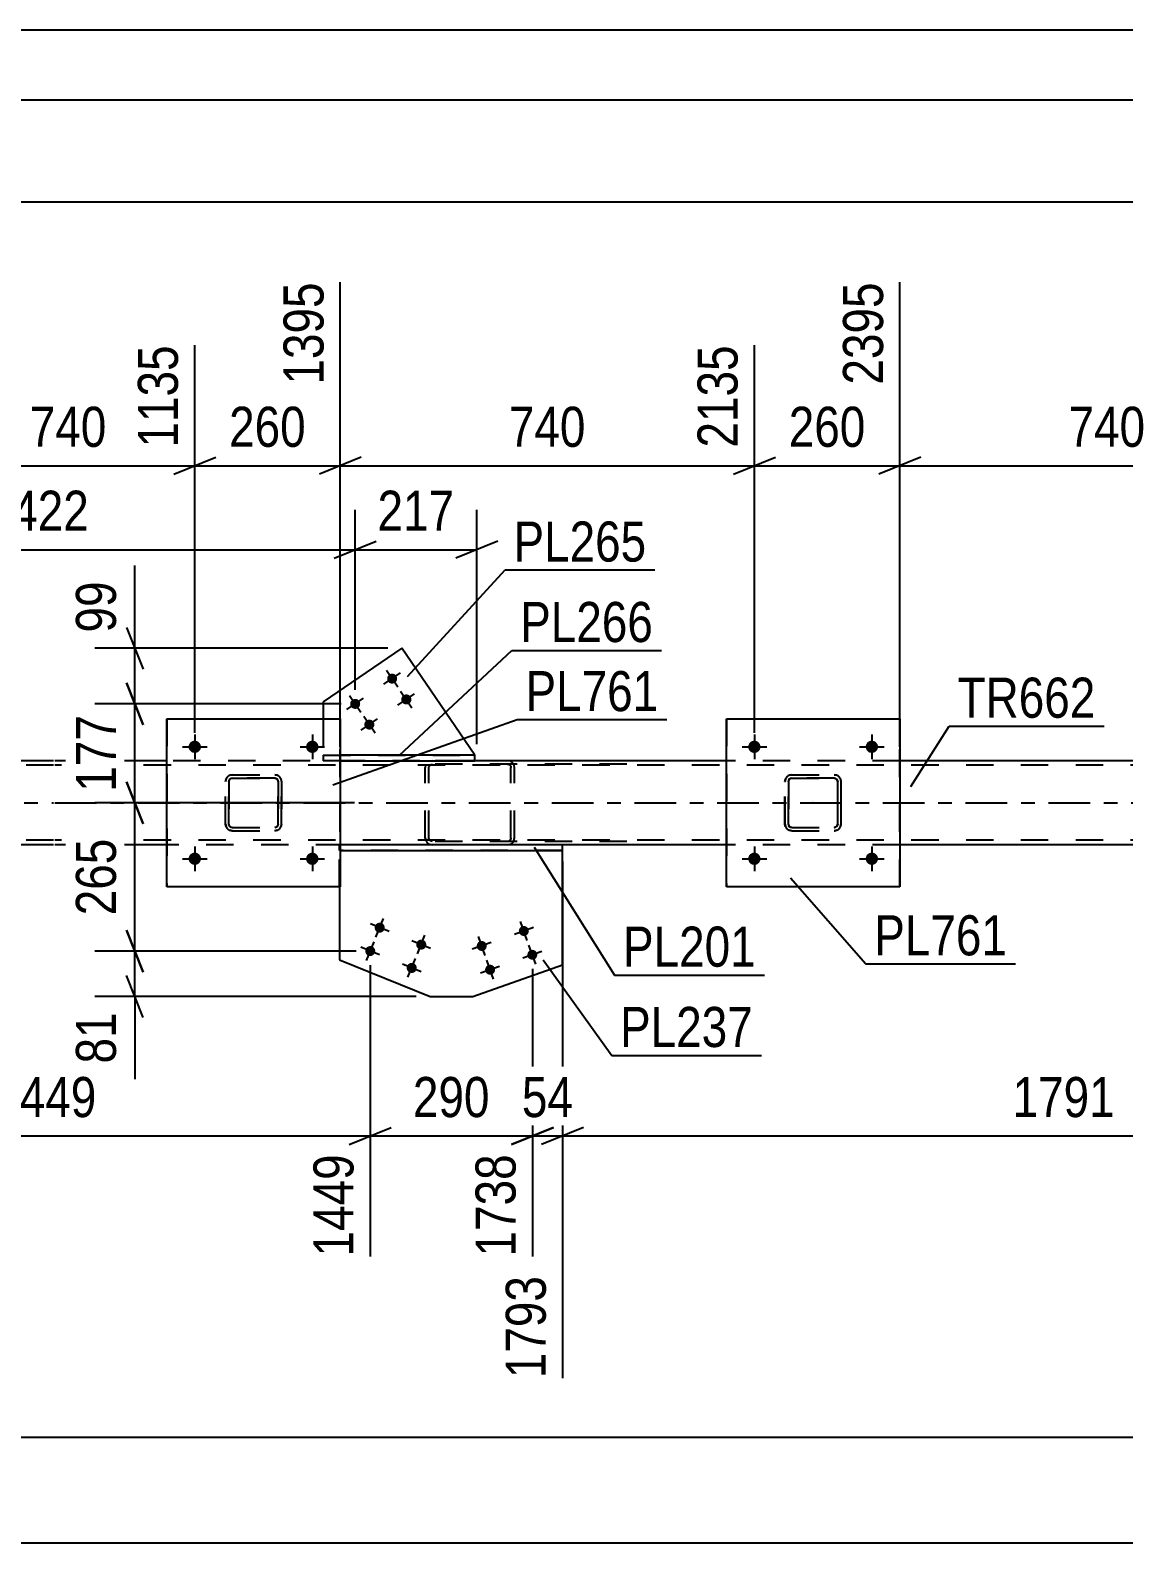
# Model space of a CAD drawing. Header units: millimetres. Extents: x 0 to 841, y -266 to 594.
# Drawn here: x 118.2 to 196.4, y 485.9 to 594 of the extents above; entities that cross this region are included whole.
import ezdxf

# ---------------------------------------------------------------- set-up
doc = ezdxf.new("R2010")
doc.units = ezdxf.units.MM
doc.linetypes.add('DXK_LINE_DOT2', pattern=[3.9198, 1.9599, -1.9599])
doc.linetypes.add('DXK_LINE_DOT3', pattern=[5.9187, 2.979, -0.9799, 0.9799, -0.9799])
doc.styles.add('Arial Narrow', font='ARIALN.TTF', dxfattribs={"height": 0.2})

# ---------------------------------------------------------------- blocks, each defined once
blk = doc.blocks.new('Unknown-317311845-1115')
at = {"color": 5, "linetype": 'Continuous'}
for p, q in [((841, 594), (0, 594)), ((836, 589), (5, 589))]:
    blk.add_line(p, q, dxfattribs=at)
blk = doc.blocks.new('Part-317311845-4432 - 4313')
at = {"color": 2, "linetype": 'Continuous'}
for p, q in [((167.98, 532.79), (167.98, 544.79)), ((167.98, 544.79), (167.98, 544.79)), ((167.98, 544.79), (180.38, 544.79)), ((180.38, 544.79), (180.38, 532.79)), ((167.98, 532.79), (167.98, 532.79)), ((180.38, 532.79), (167.98, 532.79))]:
    blk.add_line(p, q, dxfattribs=at)
at = {"color": 7, "linetype": 'DXK_LINE_DOT2'}
for p, q in [((167.98, 544.79), (167.98, 532.79)), ((167.98, 544.79), (167.98, 544.79)), ((180.38, 532.79), (180.38, 544.79)), ((167.98, 532.79), (167.98, 532.79))]:
    blk.add_line(p, q, dxfattribs=at)
blk = doc.blocks.new('Part-317311845-4463 - 4313')
at = {"color": 7, "linetype": 'DXK_LINE_DOT2'}
for p, q in [((132.17, 540.31), (132.21, 540.5)), ((132.21, 540.5), (132.18, 540.31)), ((132.43, 540.4), (132.49, 540.48)), ((132.48, 540.48), (132.43, 540.4)), ((132.47, 540.76), (132.65, 540.79)), ((132.66, 540.79), (132.47, 540.76)), ((132.56, 540.53), (132.48, 540.48)), ((132.49, 540.48), (132.56, 540.53)), ((132.56, 540.53), (132.66, 540.55)), ((132.65, 540.55), (132.56, 540.53)), ((132.66, 540.79), (132.65, 540.79)), ((132.65, 540.79), (135.69, 540.79)), ((132.65, 540.55), (132.66, 540.55)), ((135.69, 540.55), (132.65, 540.55)), ((132.66, 540.79), (135.7, 540.79)), ((132.66, 540.55), (135.7, 540.55)), ((135.69, 540.79), (135.7, 540.79)), ((135.69, 540.79), (135.87, 540.76)), ((135.7, 540.55), (135.69, 540.55)), ((135.78, 540.53), (135.69, 540.55)), ((135.88, 540.76), (135.7, 540.79)), ((135.7, 540.55), (135.79, 540.53)), ((135.78, 540.53), (135.79, 540.53)), ((135.86, 540.48), (135.78, 540.53)), ((135.79, 540.53), (135.86, 540.48)), ((135.86, 540.48), (135.92, 540.4)), ((135.91, 540.4), (135.86, 540.48)), ((136.13, 540.5), (136.17, 540.31)), ((136.18, 540.31), (136.14, 540.5)), ((132.17, 540.31), (132.18, 540.31)), ((132.17, 537.27), (132.17, 540.31)), ((132.18, 537.27), (132.18, 540.31)), ((132.43, 540.4), (132.41, 540.31)), ((132.42, 540.31), (132.41, 540.31)), ((132.41, 540.31), (132.41, 537.27)), ((132.42, 540.31), (132.43, 540.4)), ((132.42, 537.27), (132.42, 540.31)), ((135.93, 540.31), (135.91, 540.4)), ((135.92, 540.4), (135.94, 540.31)), ((135.94, 540.31), (135.93, 540.31)), ((135.93, 540.31), (135.93, 537.27)), ((135.94, 537.27), (135.94, 540.31)), ((136.18, 540.31), (136.17, 540.31)), ((136.17, 540.31), (136.17, 537.27)), ((136.18, 537.27), (136.18, 540.31)), ((132.18, 537.27), (132.17, 537.27)), ((132.21, 537.09), (132.17, 537.27)), ((132.18, 537.27), (132.21, 537.09)), ((132.41, 537.27), (132.42, 537.27)), ((132.41, 537.27), (132.43, 537.18)), ((132.43, 537.18), (132.42, 537.27)), ((135.91, 537.18), (135.93, 537.27)), ((135.94, 537.27), (135.92, 537.18)), ((135.93, 537.27), (135.94, 537.27)), ((136.17, 537.27), (136.13, 537.09)), ((136.14, 537.09), (136.18, 537.27)), ((136.17, 537.27), (136.18, 537.27)), ((132.49, 537.1), (132.43, 537.18)), ((132.43, 537.18), (132.48, 537.1)), ((132.47, 536.83), (132.47, 536.83)), ((132.65, 536.79), (132.47, 536.83)), ((132.47, 536.83), (132.66, 536.79)), ((132.48, 537.1), (132.56, 537.05)), ((132.56, 537.05), (132.49, 537.1)), ((132.66, 537.03), (132.56, 537.05)), ((132.56, 537.05), (132.65, 537.03)), ((132.66, 537.03), (132.65, 537.03)), ((132.65, 537.03), (135.69, 537.03)), ((132.66, 536.79), (132.65, 536.79)), ((132.65, 536.79), (135.69, 536.79)), ((132.66, 537.03), (135.7, 537.03)), ((132.66, 536.79), (135.7, 536.79)), ((135.69, 537.03), (135.78, 537.05)), ((135.69, 537.03), (135.7, 537.03)), ((135.87, 536.83), (135.69, 536.79)), ((135.69, 536.79), (135.7, 536.79)), ((135.79, 537.05), (135.7, 537.03)), ((135.7, 536.79), (135.88, 536.83)), ((135.78, 537.05), (135.86, 537.1)), ((135.86, 537.1), (135.79, 537.05)), ((135.92, 537.18), (135.86, 537.1)), ((135.86, 537.1), (135.91, 537.18))]:
    blk.add_line(p, q, dxfattribs=at)
at = {"color": 7, "linetype": 'DXK_LINE_DOT3'}
blk.add_line((134.18, 538.79), (134.17, 538.79), dxfattribs=at)
at = {"color": 7, "linetype": 'DXK_LINE_DOT2'}
for centre, start, end in [((132.65, 540.31), 112.5, 157.5), ((132.66, 540.31), 112.5, 157.5), ((135.69, 540.31), 22.5, 67.5), ((135.7, 540.31), 22.5, 67.5), ((132.65, 537.27), 202.5, 247.5), ((132.66, 537.27), 202.5, 247.5), ((135.69, 537.27), 292.5, 337.5), ((135.7, 537.27), 292.5, 337.5)]:
    blk.add_arc(centre, 0.48, start, end, dxfattribs=at)
blk = doc.blocks.new('Part-317311845-4451 - 4313')
at = {"color": 2, "linetype": 'Continuous'}
for p, q in [((119.88, 541.79), (111.88, 541.79)), ((127.98, 541.79), (119.98, 541.79)), ((167.98, 541.79), (149.99, 541.79)), ((207.98, 541.79), (180.38, 541.79)), ((119.88, 535.79), (111.88, 535.79)), ((127.98, 535.79), (119.98, 535.79)), ((167.98, 535.79), (156.27, 535.79)), ((207.98, 535.79), (180.38, 535.79))]:
    blk.add_line(p, q, dxfattribs=at)
at = {"color": 7, "linetype": 'DXK_LINE_DOT2'}
for p, q in [((149.99, 541.79), (127.98, 541.79)), ((180.38, 541.79), (167.98, 541.79)), ((119.88, 541.47), (96.07, 541.47)), ((700.57, 541.47), (119.98, 541.47)), ((119.88, 536.11), (96.07, 536.11)), ((700.57, 536.11), (119.98, 536.11)), ((156.27, 535.79), (127.98, 535.79)), ((180.38, 535.79), (167.98, 535.79))]:
    blk.add_line(p, q, dxfattribs=at)
at = {"color": 7, "linetype": 'DXK_LINE_DOT3'}
for p, q in [((96.07, 538.79), (119.88, 538.79)), ((119.98, 538.79), (700.57, 538.79))]:
    blk.add_line(p, q, dxfattribs=at)
blk = doc.blocks.new('Bolt-317311845-4415 - 4313')
at = {"linetype": 'Continuous'}
for points in [[(144.38, 547.87, -1), (143.79, 547.46, -1)], [(141.74, 546.06, -1), (141.14, 545.66, -1)], [(145.4, 546.38, -1), (144.8, 545.97, -1)], [(142.75, 544.58, -1), (142.16, 544.17, -1)]]:
    blk.add_hatch(color=1, dxfattribs=at).paths.add_polyline_path(points)
at = {"color": 1, "linetype": 'Continuous'}
for p, q in [((143.49, 547.26), (144.68, 548.07)), ((143.68, 548.26), (144.49, 547.07)), ((140.84, 545.46), (142.04, 546.27)), ((141.03, 546.46), (141.85, 545.27)), ((144.5, 545.77), (145.69, 546.58)), ((144.69, 546.77), (145.5, 545.58)), ((141.86, 543.97), (143.05, 544.78)), ((142.05, 544.97), (142.86, 543.78))]:
    blk.add_line(p, q, dxfattribs=at)
blk = doc.blocks.new('Part-317311845-4420 - 4313')
at = {"color": 2, "linetype": 'Continuous'}
for p, q in [((144.78, 549.83), (139.16, 546)), ((149.99, 542.19), (144.78, 549.83)), ((139.16, 546), (139.16, 544.79))]:
    blk.add_line(p, q, dxfattribs=at)
at = {"color": 7, "linetype": 'DXK_LINE_DOT2'}
for p, q in [((139.16, 544.79), (139.16, 542.19)), ((139.16, 542.19), (149.99, 542.19))]:
    blk.add_line(p, q, dxfattribs=at)
blk = doc.blocks.new('Part-317311845-4433 - 4313')
at = {"color": 7, "linetype": 'DXK_LINE_DOT2'}
for p, q in [((172.17, 540.31), (172.21, 540.5)), ((172.21, 540.5), (172.18, 540.31)), ((172.48, 540.48), (172.43, 540.4)), ((172.44, 540.4), (172.49, 540.48)), ((172.47, 540.76), (172.65, 540.79)), ((172.66, 540.79), (172.47, 540.76)), ((172.56, 540.53), (172.48, 540.48)), ((172.49, 540.48), (172.57, 540.53)), ((172.65, 540.55), (172.56, 540.53)), ((172.57, 540.53), (172.66, 540.55)), ((172.66, 540.79), (172.65, 540.79)), ((172.65, 540.79), (175.69, 540.79)), ((172.65, 540.55), (172.66, 540.55)), ((175.69, 540.55), (172.65, 540.55)), ((172.66, 540.79), (175.7, 540.79)), ((172.66, 540.55), (175.7, 540.55)), ((175.69, 540.79), (175.7, 540.79)), ((175.69, 540.79), (175.88, 540.76)), ((175.7, 540.55), (175.69, 540.55)), ((175.78, 540.53), (175.69, 540.55)), ((175.88, 540.76), (175.7, 540.79)), ((175.7, 540.55), (175.79, 540.53)), ((175.78, 540.53), (175.79, 540.53)), ((175.86, 540.48), (175.78, 540.53)), ((175.79, 540.53), (175.87, 540.48)), ((175.91, 540.4), (175.86, 540.48)), ((175.87, 540.48), (175.92, 540.4)), ((176.14, 540.5), (176.17, 540.31)), ((176.18, 540.31), (176.14, 540.5)), ((172.17, 540.31), (172.18, 540.31)), ((172.17, 537.27), (172.17, 540.31)), ((172.18, 537.27), (172.18, 540.31)), ((172.43, 540.4), (172.41, 540.31)), ((172.42, 540.31), (172.41, 540.31)), ((172.41, 540.31), (172.41, 537.27)), ((172.42, 540.31), (172.44, 540.4)), ((172.42, 537.27), (172.42, 540.31)), ((175.93, 540.31), (175.91, 540.4)), ((175.92, 540.4), (175.94, 540.31)), ((175.94, 540.31), (175.93, 540.31)), ((175.93, 540.31), (175.93, 537.27)), ((175.94, 537.27), (175.94, 540.31)), ((176.18, 540.31), (176.17, 540.31)), ((176.17, 540.31), (176.17, 537.27)), ((176.18, 537.27), (176.18, 540.31)), ((172.18, 537.27), (172.17, 537.27)), ((172.21, 537.09), (172.17, 537.27)), ((172.18, 537.27), (172.21, 537.09)), ((172.41, 537.27), (172.42, 537.27)), ((172.41, 537.27), (172.43, 537.18)), ((172.44, 537.18), (172.42, 537.27)), ((175.91, 537.18), (175.93, 537.27)), ((175.94, 537.27), (175.92, 537.18)), ((175.93, 537.27), (175.94, 537.27)), ((176.17, 537.27), (176.14, 537.09)), ((176.14, 537.09), (176.18, 537.27)), ((176.17, 537.27), (176.18, 537.27)), ((172.43, 537.18), (172.48, 537.1)), ((172.49, 537.1), (172.44, 537.18)), ((172.47, 536.83), (172.47, 536.83)), ((172.65, 536.79), (172.47, 536.83)), ((172.47, 536.83), (172.66, 536.79)), ((172.48, 537.1), (172.56, 537.05)), ((172.57, 537.05), (172.49, 537.1)), ((172.56, 537.05), (172.65, 537.03)), ((172.66, 537.03), (172.57, 537.05)), ((172.66, 537.03), (172.65, 537.03)), ((172.65, 537.03), (175.69, 537.03)), ((172.66, 536.79), (172.65, 536.79)), ((172.65, 536.79), (175.69, 536.79)), ((172.66, 537.03), (175.7, 537.03)), ((172.66, 536.79), (175.7, 536.79)), ((175.69, 537.03), (175.78, 537.05)), ((175.69, 537.03), (175.7, 537.03)), ((175.88, 536.83), (175.69, 536.79)), ((175.69, 536.79), (175.7, 536.79)), ((175.79, 537.05), (175.7, 537.03)), ((175.7, 536.79), (175.88, 536.83)), ((175.78, 537.05), (175.86, 537.1)), ((175.87, 537.1), (175.79, 537.05)), ((175.86, 537.1), (175.91, 537.18)), ((175.92, 537.18), (175.87, 537.1))]:
    blk.add_line(p, q, dxfattribs=at)
at = {"color": 7, "linetype": 'DXK_LINE_DOT3'}
blk.add_line((174.18, 538.79), (174.17, 538.79), dxfattribs=at)
at = {"color": 7, "linetype": 'DXK_LINE_DOT2'}
for centre, start, end in [((172.65, 540.31), 112.5, 157.5), ((172.66, 540.31), 112.5, 157.5), ((175.69, 540.31), 22.5, 67.5), ((175.7, 540.31), 22.5, 67.5), ((172.65, 537.27), 202.5, 247.5), ((172.66, 537.27), 202.5, 247.5), ((175.69, 537.27), 292.5, 337.5), ((175.7, 537.27), 292.5, 337.5)]:
    blk.add_arc(centre, 0.48, start, end, dxfattribs=at)
blk = doc.blocks.new('Part-317311845-4462 - 4313')
at = {"color": 2, "linetype": 'Continuous'}
for p, q in [((127.98, 532.79), (127.98, 544.79)), ((127.98, 544.79), (127.98, 544.79)), ((127.98, 544.79), (140.38, 544.79)), ((140.38, 544.79), (140.38, 532.79)), ((127.98, 532.79), (127.98, 532.79)), ((140.38, 532.79), (127.98, 532.79))]:
    blk.add_line(p, q, dxfattribs=at)
at = {"color": 7, "linetype": 'DXK_LINE_DOT2'}
for p, q in [((127.98, 544.79), (127.98, 532.79)), ((127.98, 544.79), (127.98, 544.79)), ((140.38, 532.79), (140.38, 544.79)), ((127.98, 532.79), (127.98, 532.79))]:
    blk.add_line(p, q, dxfattribs=at)
blk = doc.blocks.new('Part-317311845-4667 - 4313')
at = {"color": 7, "linetype": 'DXK_LINE_DOT2'}
for p in [(156.27, 535.39), (140.33, 532.79)]:
    blk.add_line(p, (140.33, 535.39), dxfattribs=at)
at = {"color": 2, "linetype": 'Continuous'}
for p, q in [((156.27, 527.22), (156.27, 535.39)), ((140.33, 532.79), (140.33, 527.58)), ((140.33, 527.58), (146.81, 524.94)), ((149.86, 524.94), (156.27, 527.22)), ((146.81, 524.94), (149.86, 524.94))]:
    blk.add_line(p, q, dxfattribs=at)
blk = doc.blocks.new('Bolt-317311845-4491 - 4313')
at = {"linetype": 'Continuous'}
for points in [[(169.54, 534.79), (169.55, 534.88), (169.58, 534.97), (169.62, 535.05), (169.68, 535.12), (169.76, 535.17), (169.84, 535.21), (169.93, 535.23), (170.02, 535.23), (170.11, 535.21), (170.2, 535.17), (170.27, 535.12), (170.33, 535.05), (170.38, 534.97), (170.41, 534.88), (170.42, 534.79), (170.41, 534.7), (170.38, 534.61), (170.33, 534.53), (170.27, 534.47), (170.2, 534.41), (170.11, 534.37), (170.02, 534.36), (169.93, 534.36), (169.84, 534.37), (169.76, 534.41), (169.68, 534.47), (169.62, 534.53), (169.58, 534.61), (169.55, 534.7)], [(177.94, 534.79), (177.95, 534.88), (177.98, 534.97), (178.02, 535.05), (178.08, 535.12), (178.16, 535.17), (178.24, 535.21), (178.33, 535.23), (178.42, 535.23), (178.51, 535.21), (178.6, 535.17), (178.67, 535.12), (178.73, 535.05), (178.78, 534.97), (178.81, 534.88), (178.82, 534.79), (178.81, 534.7), (178.78, 534.61), (178.73, 534.53), (178.67, 534.47), (178.6, 534.41), (178.51, 534.37), (178.42, 534.36), (178.33, 534.36), (178.24, 534.37), (178.16, 534.41), (178.08, 534.47), (178.02, 534.53), (177.98, 534.61), (177.95, 534.7)]]:
    blk.add_hatch(color=1, dxfattribs=at).paths.add_polyline_path(points)
at = {"color": 1, "linetype": 'Continuous'}
for p, q in [((169.98, 535.67), (169.98, 533.91)), ((178.38, 535.67), (178.38, 533.91)), ((169.1, 534.79), (170.86, 534.79)), ((177.5, 534.79), (179.26, 534.79))]:
    blk.add_line(p, q, dxfattribs=at)
blk = doc.blocks.new('Part-317311845-4501 - 4313')
at = {"color": 7, "linetype": 'DXK_LINE_DOT2'}
for p, q in [((146.97, 541.79), (146.77, 541.76)), ((146.78, 541.48), (146.87, 541.53)), ((146.87, 541.53), (146.97, 541.55)), ((160.87, 541.79), (146.97, 541.79)), ((160.87, 541.55), (146.97, 541.55)), ((152.52, 541.76), (152.33, 541.79)), ((152.33, 541.55), (152.43, 541.53)), ((152.43, 541.53), (152.51, 541.48)), ((146.48, 541.45), (146.45, 541.31)), ((146.45, 536.27), (146.45, 541.31)), ((146.49, 541.5), (146.48, 541.45)), ((146.71, 541.31), (146.73, 541.4)), ((146.71, 536.27), (146.71, 541.31)), ((146.73, 541.4), (146.78, 541.48)), ((152.51, 541.48), (152.56, 541.4)), ((152.56, 541.4), (152.58, 541.31)), ((152.58, 536.27), (152.58, 541.31)), ((152.81, 541.45), (152.8, 541.5)), ((152.84, 541.31), (152.81, 541.45)), ((152.84, 536.27), (152.84, 541.31)), ((146.45, 536.27), (146.47, 536.19)), ((146.47, 536.19), (146.49, 536.09)), ((146.73, 536.18), (146.71, 536.27)), ((146.78, 536.1), (146.73, 536.18)), ((152.56, 536.18), (152.51, 536.1)), ((152.58, 536.27), (152.56, 536.18)), ((152.8, 536.09), (152.82, 536.19)), ((152.82, 536.19), (152.84, 536.27)), ((146.77, 535.83), (146.97, 535.79)), ((146.87, 536.05), (146.78, 536.1)), ((146.97, 536.03), (146.87, 536.05)), ((160.87, 536.03), (146.97, 536.03)), ((160.87, 535.79), (146.97, 535.79)), ((152.43, 536.05), (152.33, 536.03)), ((152.33, 535.79), (152.52, 535.83)), ((152.51, 536.1), (152.43, 536.05))]:
    blk.add_line(p, q, dxfattribs=at)
for centre, start, end in [((152.35, 541.29), 24.32, 69.2417), ((146.95, 536.29), 204.32, 249.2417), ((152.35, 536.29), 290.7583, 335.68)]:
    blk.add_arc(centre, 0.496, start, end, dxfattribs=at)
blk = doc.blocks.new('Bolt-317311845-4657 - 4313')
at = {"linetype": 'Continuous'}
for points in [[(142.86, 530, -1), (143.53, 529.73, -1)], [(145.83, 528.79, -1), (146.5, 528.52, -1)], [(142.19, 528.33, -1), (142.85, 528.06, -1)], [(145.15, 527.13, -1), (145.82, 526.85, -1)]]:
    blk.add_hatch(color=1, dxfattribs=at).paths.add_polyline_path(points)
at = {"color": 1, "linetype": 'Continuous'}
for p, q in [((143.87, 529.59), (142.53, 530.13)), ((142.93, 529.2), (143.47, 530.53)), ((142.25, 527.53), (142.79, 528.86)), ((146.83, 528.39), (145.5, 528.93)), ((145.89, 527.99), (146.43, 529.32)), ((143.19, 527.92), (141.85, 528.47)), ((145.21, 526.32), (145.76, 527.66)), ((146.15, 526.72), (144.82, 527.26))]:
    blk.add_line(p, q, dxfattribs=at)
blk = doc.blocks.new('Part-317311845-4516 - 4313')
at = {"color": 7, "linetype": 'DXK_LINE_DOT2'}
for p, q in [((139.16, 542.19), (139.16, 541.79)), ((139.16, 542.19), (140.38, 542.19)), ((140.38, 541.79), (139.16, 541.79))]:
    blk.add_line(p, q, dxfattribs=at)
at = {"color": 2, "linetype": 'Continuous'}
for p, q in [((149.99, 542.19), (140.38, 542.19)), ((140.38, 541.79), (149.99, 541.79)), ((149.99, 541.79), (149.99, 542.19))]:
    blk.add_line(p, q, dxfattribs=at)
blk = doc.blocks.new('Bolt-317311845-4529 - 4313')
at = {"linetype": 'Continuous'}
for points in [[(129.54, 542.79), (129.54, 542.88), (129.57, 542.97), (129.62, 543.05), (129.68, 543.12), (129.76, 543.17), (129.84, 543.21), (129.93, 543.23), (130.02, 543.23), (130.11, 543.21), (130.2, 543.17), (130.27, 543.12), (130.33, 543.05), (130.38, 542.97), (130.41, 542.88), (130.42, 542.79), (130.41, 542.7), (130.38, 542.61), (130.33, 542.53), (130.27, 542.47), (130.2, 542.41), (130.11, 542.37), (130.02, 542.36), (129.93, 542.36), (129.84, 542.37), (129.76, 542.41), (129.68, 542.47), (129.62, 542.53), (129.57, 542.61), (129.54, 542.7)], [(137.94, 542.79), (137.94, 542.88), (137.97, 542.97), (138.02, 543.05), (138.08, 543.12), (138.16, 543.17), (138.24, 543.21), (138.33, 543.23), (138.42, 543.23), (138.51, 543.21), (138.6, 543.17), (138.67, 543.12), (138.73, 543.05), (138.78, 542.97), (138.81, 542.88), (138.82, 542.79), (138.81, 542.7), (138.78, 542.61), (138.73, 542.53), (138.67, 542.47), (138.6, 542.41), (138.51, 542.37), (138.42, 542.36), (138.33, 542.36), (138.24, 542.37), (138.16, 542.41), (138.08, 542.47), (138.02, 542.53), (137.97, 542.61), (137.94, 542.7)]]:
    blk.add_hatch(color=1, dxfattribs=at).paths.add_polyline_path(points)
at = {"color": 1, "linetype": 'Continuous'}
for p, q in [((129.1, 542.79), (130.86, 542.79)), ((129.98, 543.67), (129.98, 541.91)), ((137.5, 542.79), (139.26, 542.79)), ((138.38, 543.67), (138.38, 541.91))]:
    blk.add_line(p, q, dxfattribs=at)
blk = doc.blocks.new('Bolt-317311845-4530 - 4313')
at = {"linetype": 'Continuous'}
for points in [[(129.54, 534.79), (129.54, 534.88), (129.57, 534.97), (129.62, 535.05), (129.68, 535.12), (129.76, 535.17), (129.84, 535.21), (129.93, 535.23), (130.02, 535.23), (130.11, 535.21), (130.2, 535.17), (130.27, 535.12), (130.33, 535.05), (130.38, 534.97), (130.41, 534.88), (130.42, 534.79), (130.41, 534.7), (130.38, 534.61), (130.33, 534.53), (130.27, 534.47), (130.2, 534.41), (130.11, 534.37), (130.02, 534.36), (129.93, 534.36), (129.84, 534.37), (129.76, 534.41), (129.68, 534.47), (129.62, 534.53), (129.57, 534.61), (129.54, 534.7)], [(137.94, 534.79), (137.94, 534.88), (137.97, 534.97), (138.02, 535.05), (138.08, 535.12), (138.16, 535.17), (138.24, 535.21), (138.33, 535.23), (138.42, 535.23), (138.51, 535.21), (138.6, 535.17), (138.67, 535.12), (138.73, 535.05), (138.78, 534.97), (138.81, 534.88), (138.82, 534.79), (138.81, 534.7), (138.78, 534.61), (138.73, 534.53), (138.67, 534.47), (138.6, 534.41), (138.51, 534.37), (138.42, 534.36), (138.33, 534.36), (138.24, 534.37), (138.16, 534.41), (138.08, 534.47), (138.02, 534.53), (137.97, 534.61), (137.94, 534.7)]]:
    blk.add_hatch(color=1, dxfattribs=at).paths.add_polyline_path(points)
at = {"color": 1, "linetype": 'Continuous'}
for p, q in [((129.98, 535.67), (129.98, 533.91)), ((138.38, 535.67), (138.38, 533.91)), ((129.1, 534.79), (130.86, 534.79)), ((137.5, 534.79), (139.26, 534.79))]:
    blk.add_line(p, q, dxfattribs=at)
blk = doc.blocks.new('Bolt-317311845-4531 - 4313')
at = {"linetype": 'Continuous'}
for points in [[(169.54, 542.79), (169.55, 542.88), (169.58, 542.97), (169.62, 543.05), (169.68, 543.12), (169.76, 543.17), (169.84, 543.21), (169.93, 543.23), (170.02, 543.23), (170.11, 543.21), (170.2, 543.17), (170.27, 543.12), (170.33, 543.05), (170.38, 542.97), (170.41, 542.88), (170.42, 542.79), (170.41, 542.7), (170.38, 542.61), (170.33, 542.53), (170.27, 542.47), (170.2, 542.41), (170.11, 542.37), (170.02, 542.36), (169.93, 542.36), (169.84, 542.37), (169.76, 542.41), (169.68, 542.47), (169.62, 542.53), (169.58, 542.61), (169.55, 542.7)], [(177.94, 542.79), (177.95, 542.88), (177.98, 542.97), (178.02, 543.05), (178.08, 543.12), (178.16, 543.17), (178.24, 543.21), (178.33, 543.23), (178.42, 543.23), (178.51, 543.21), (178.6, 543.17), (178.67, 543.12), (178.73, 543.05), (178.78, 542.97), (178.81, 542.88), (178.82, 542.79), (178.81, 542.7), (178.78, 542.61), (178.73, 542.53), (178.67, 542.47), (178.6, 542.41), (178.51, 542.37), (178.42, 542.36), (178.33, 542.36), (178.24, 542.37), (178.16, 542.41), (178.08, 542.47), (178.02, 542.53), (177.98, 542.61), (177.95, 542.7)]]:
    blk.add_hatch(color=1, dxfattribs=at).paths.add_polyline_path(points)
at = {"color": 1, "linetype": 'Continuous'}
for p, q in [((169.1, 542.79), (170.86, 542.79)), ((169.98, 543.67), (169.98, 541.91)), ((177.5, 542.79), (179.26, 542.79)), ((178.38, 543.67), (178.38, 541.91))]:
    blk.add_line(p, q, dxfattribs=at)
blk = doc.blocks.new('Bolt-317311845-4656 - 4313')
at = {"linetype": 'Continuous'}
for points in [[(153.16, 529.51, -1), (153.84, 529.75, -1)], [(150.15, 528.44, -1), (150.83, 528.68, -1)], [(153.77, 527.81, -1), (154.44, 528.05, -1)], [(150.75, 526.74, -1), (151.43, 526.98, -1)]]:
    blk.add_hatch(color=1, dxfattribs=at).paths.add_polyline_path(points)
at = {"color": 1, "linetype": 'Continuous'}
for p, q in [((154.18, 529.87), (152.83, 529.39)), ((153.74, 528.95), (153.26, 530.31)), ((151.17, 528.8), (149.81, 528.32)), ((150.73, 527.88), (150.25, 529.24)), ((154.35, 527.25), (153.86, 528.61)), ((151.33, 526.18), (150.85, 527.54)), ((154.78, 528.17), (153.43, 527.69)), ((151.77, 527.1), (150.41, 526.62))]:
    blk.add_line(p, q, dxfattribs=at)
blk = doc.blocks.new('Part-317311845-4662 - 4313')
at = {"color": 7, "linetype": 'DXK_LINE_DOT2'}
for p, q in [((140.33, 535.39), (140.33, 535.79)), ((140.33, 535.79), (140.38, 535.79)), ((140.33, 535.39), (140.38, 535.39))]:
    blk.add_line(p, q, dxfattribs=at)
at = {"color": 2, "linetype": 'Continuous'}
for p, q in [((156.27, 535.79), (140.38, 535.79)), ((140.38, 535.39), (156.27, 535.39)), ((156.27, 535.39), (156.27, 535.79))]:
    blk.add_line(p, q, dxfattribs=at)
blk = doc.blocks.new('StraightDimension-317311845-25443 - 4313')
at = {"color": 7, "linetype": 'Continuous'}
for p, q in [((96.07, 534.79), (96.07, 511.85)), ((142.52, 527.19), (142.52, 506.37)), ((97.57, 515.58), (94.57, 514.38)), ((96.07, 514.98), (142.52, 514.98)), ((141.02, 514.38), (144.02, 515.58))]:
    blk.add_line(p, q, dxfattribs=at)
at = {"color": 0}
blk.add_wipeout([(123.55, 515.73), (123.55, 519.93), (115.04, 519.93), (115.04, 515.73)], dxfattribs=at)
at = {"color": 3, "style": 'Arial Narrow'}
blk.add_text('1449', height=2.863, dxfattribs=at).set_placement((115.64, 516.33))
at = {"color": 0, "linetype": 'Continuous'}
for points in [[(95.47, 514.28), (91.27, 514.28), (91.27, 511.25), (95.47, 511.25)], [(141.92, 514.28), (137.72, 514.28), (137.72, 505.77), (141.92, 505.77)]]:
    blk.add_wipeout(points, dxfattribs=at)
at = {"color": 3, "linetype": 'Continuous', "style": 'Arial Narrow'}
for s, height, p in [('0', 2.86, (94.87, 511.85)), ('1449', 2.863, (141.32, 506.37))]:
    blk.add_text(s, height=height, rotation=90.0002, dxfattribs=at).set_placement(p)
blk = doc.blocks.new('StraightDimension-317311845-23301 - 4313')
at = {"color": 7, "linetype": 'Continuous'}
for p, q in [((180.38, 542.79), (180.38, 576)), ((209.98, 543.79), (209.98, 571.5)), ((181.88, 563.48), (178.88, 562.28)), ((208.48, 562.28), (211.48, 563.48)), ((180.38, 562.88), (209.98, 562.88))]:
    blk.add_line(p, q, dxfattribs=at)
at = {"color": 0}
blk.add_wipeout([(198.52, 563.63), (198.52, 567.83), (191.84, 567.83), (191.84, 563.63)], dxfattribs=at)
at = {"color": 3, "style": 'Arial Narrow'}
blk.add_text('740', height=2.863, dxfattribs=at).set_placement((192.44, 564.23))
at = {"color": 0, "linetype": 'Continuous'}
blk.add_wipeout([(209.38, 572.1), (205.18, 572.1), (205.18, 563.58), (209.38, 563.58)], dxfattribs=at)
at = {"color": 3, "linetype": 'Continuous', "style": 'Arial Narrow'}
blk.add_text('3135', height=2.863, rotation=90.0002, dxfattribs=at).set_placement((208.78, 564.18))
blk = doc.blocks.new('StraightDimension-317311845-23305 - 4313')
at = {"color": 7, "linetype": 'Continuous'}
for p, q in [((111.88, 542.79), (111.88, 574.17)), ((129.97, 543.79), (129.97, 571.5)), ((113.38, 563.48), (110.38, 562.28)), ((128.47, 562.28), (131.47, 563.48)), ((111.88, 562.88), (129.97, 562.88))]:
    blk.add_line(p, q, dxfattribs=at)
at = {"color": 0}
blk.add_wipeout([(124.27, 563.63), (124.27, 567.83), (117.58, 567.83), (117.58, 563.63)], dxfattribs=at)
at = {"color": 3, "style": 'Arial Narrow'}
blk.add_text('740', height=2.863, dxfattribs=at).set_placement((118.18, 564.23))
at = {"color": 0, "linetype": 'Continuous'}
blk.add_wipeout([(129.37, 572.1), (125.17, 572.1), (125.17, 563.58), (129.37, 563.58)], dxfattribs=at)
at = {"color": 3, "linetype": 'Continuous', "style": 'Arial Narrow'}
blk.add_text('1135', height=2.863, rotation=90.0002, dxfattribs=at).set_placement((128.77, 564.18))
blk = doc.blocks.new('StraightDimension-317311845-25442 - 4313')
at = {"color": 7, "linetype": 'Continuous'}
for p, q in [((142.52, 527.19), (142.52, 506.37)), ((154.11, 526.93), (154.11, 506.37)), ((141.02, 514.38), (144.02, 515.58)), ((142.52, 514.98), (154.11, 514.98)), ((155.61, 515.58), (152.61, 514.38))]:
    blk.add_line(p, q, dxfattribs=at)
at = {"color": 0}
blk.add_wipeout([(151.66, 515.73), (151.66, 519.93), (144.97, 519.93), (144.97, 515.73)], dxfattribs=at)
at = {"color": 3, "style": 'Arial Narrow'}
blk.add_text('290', height=2.863, dxfattribs=at).set_placement((145.57, 516.33))
at = {"color": 0, "linetype": 'Continuous'}
blk.add_wipeout([(153.51, 514.28), (149.31, 514.28), (149.31, 505.77), (153.51, 505.77)], dxfattribs=at)
at = {"color": 3, "linetype": 'Continuous', "style": 'Arial Narrow'}
blk.add_text('1738', height=2.863, rotation=90.0002, dxfattribs=at).set_placement((152.91, 506.37))
blk = doc.blocks.new('StraightDimension-317311845-23304 - 4313')
at = {"color": 7, "linetype": 'Continuous'}
for p, q in [((140.38, 542.79), (140.38, 576)), ((129.97, 543.79), (129.97, 571.5)), ((128.47, 562.28), (131.47, 563.48)), ((141.88, 563.48), (138.88, 562.28)), ((129.97, 562.88), (140.38, 562.88))]:
    blk.add_line(p, q, dxfattribs=at)
at = {"color": 0}
blk.add_wipeout([(138.52, 563.63), (138.52, 567.83), (131.83, 567.83), (131.83, 563.63)], dxfattribs=at)
at = {"color": 3, "style": 'Arial Narrow'}
blk.add_text('260', height=2.863, dxfattribs=at).set_placement((132.43, 564.23))
at = {"color": 0, "linetype": 'Continuous'}
blk.add_wipeout([(139.78, 576.6), (135.58, 576.6), (135.58, 568.08), (139.78, 568.08)], dxfattribs=at)
at = {"color": 3, "linetype": 'Continuous', "style": 'Arial Narrow'}
blk.add_text('1395', height=2.863, rotation=90.0002, dxfattribs=at).set_placement((139.18, 568.68))
blk = doc.blocks.new('StraightDimension-317311845-23302 - 4313')
at = {"color": 7, "linetype": 'Continuous'}
for p, q in [((180.38, 542.79), (180.38, 576)), ((169.98, 543.79), (169.98, 571.5)), ((168.48, 562.28), (171.48, 563.48)), ((181.88, 563.48), (178.88, 562.28)), ((169.98, 562.88), (180.38, 562.88))]:
    blk.add_line(p, q, dxfattribs=at)
at = {"color": 0}
blk.add_wipeout([(178.52, 563.63), (178.52, 567.83), (171.84, 567.83), (171.84, 563.63)], dxfattribs=at)
at = {"color": 3, "style": 'Arial Narrow'}
blk.add_text('260', height=2.863, dxfattribs=at).set_placement((172.44, 564.23))
at = {"color": 0, "linetype": 'Continuous'}
blk.add_wipeout([(179.78, 576.6), (175.58, 576.6), (175.58, 568.08), (179.78, 568.08)], dxfattribs=at)
at = {"color": 3, "linetype": 'Continuous', "style": 'Arial Narrow'}
blk.add_text('2395', height=2.863, rotation=90.0002, dxfattribs=at).set_placement((179.18, 568.68))
blk = doc.blocks.new('StraightDimension-317311845-5607 - 4313')
at = {"color": 7, "linetype": 'Continuous'}
blk.add_line((96.07, 485.91), (700.57, 485.91), dxfattribs=at)
blk = doc.blocks.new('StraightDimension-317311845-5079 - 4313')
at = {"color": 7, "linetype": 'Continuous'}
blk.add_line((95.27, 493.46), (701.37, 493.46), dxfattribs=at)
blk = doc.blocks.new('StraightDimension-317311845-22659 - 4313')
at = {"color": 7, "linetype": 'Continuous'}
for p, q in [((141.44, 546.86), (141.44, 559.73)), ((150.13, 542.99), (150.13, 559.73)), ((139.94, 556.28), (142.94, 557.48)), ((141.44, 556.88), (150.13, 556.88)), ((151.63, 557.48), (148.63, 556.28))]:
    blk.add_line(p, q, dxfattribs=at)
at = {"color": 0}
blk.add_wipeout([(149.13, 557.63), (149.13, 561.83), (142.44, 561.83), (142.44, 557.63)], dxfattribs=at)
at = {"color": 3, "style": 'Arial Narrow'}
blk.add_text('217', height=2.863, dxfattribs=at).set_placement((143.04, 558.23))
blk = doc.blocks.new('StraightDimension-317311845-22660 - 4313')
at = {"color": 7, "linetype": 'Continuous'}
for p, q in [((96.07, 542.79), (96.07, 559.73)), ((141.44, 546.86), (141.44, 559.73)), ((97.57, 557.48), (94.57, 556.28)), ((96.07, 556.88), (141.44, 556.88)), ((139.94, 556.28), (142.94, 557.48))]:
    blk.add_line(p, q, dxfattribs=at)
at = {"color": 0}
blk.add_wipeout([(123.01, 557.63), (123.01, 561.83), (114.5, 561.83), (114.5, 557.63)], dxfattribs=at)
at = {"color": 3, "style": 'Arial Narrow'}
blk.add_text('1422', height=2.863, dxfattribs=at).set_placement((115.1, 558.23))
blk = doc.blocks.new('StraightDimension-317311845-23303 - 4313')
at = {"color": 7, "linetype": 'Continuous'}
for p, q in [((140.38, 542.79), (140.38, 576)), ((169.98, 543.79), (169.98, 571.5)), ((141.88, 563.48), (138.88, 562.28)), ((168.48, 562.28), (171.48, 563.48)), ((140.38, 562.88), (169.98, 562.88))]:
    blk.add_line(p, q, dxfattribs=at)
at = {"color": 0}
blk.add_wipeout([(158.52, 563.63), (158.52, 567.83), (151.83, 567.83), (151.83, 563.63)], dxfattribs=at)
at = {"color": 3, "style": 'Arial Narrow'}
blk.add_text('740', height=2.863, dxfattribs=at).set_placement((152.43, 564.23))
at = {"color": 0, "linetype": 'Continuous'}
blk.add_wipeout([(169.38, 572.1), (165.18, 572.1), (165.18, 563.58), (169.38, 563.58)], dxfattribs=at)
at = {"color": 3, "linetype": 'Continuous', "style": 'Arial Narrow'}
blk.add_text('2135', height=2.863, rotation=90.0002, dxfattribs=at).set_placement((168.78, 564.18))
blk = doc.blocks.new('StraightDimension-317311845-24054 - 4313')
at = {"color": 7, "linetype": 'Continuous'}
blk.add_line((95.27, 581.74), (701.37, 581.74), dxfattribs=at)
blk = doc.blocks.new('StraightDimension-317311845-25440 - 4313')
at = {"color": 7, "linetype": 'Continuous'}
for p, q in [((156.27, 534.59), (156.27, 497.67)), ((227.93, 526.33), (227.93, 506.37)), ((157.77, 515.58), (154.77, 514.38)), ((156.27, 514.98), (227.93, 514.98)), ((226.43, 514.38), (229.43, 515.58))]:
    blk.add_line(p, q, dxfattribs=at)
at = {"color": 0}
blk.add_wipeout([(196.35, 515.73), (196.35, 519.93), (187.84, 519.93), (187.84, 515.73)], dxfattribs=at)
at = {"color": 3, "style": 'Arial Narrow'}
blk.add_text('1791', height=2.863, dxfattribs=at).set_placement((188.44, 516.33))
at = {"color": 0, "linetype": 'Continuous'}
blk.add_wipeout([(227.33, 514.28), (223.13, 514.28), (223.13, 505.77), (227.33, 505.77)], dxfattribs=at)
at = {"color": 3, "linetype": 'Continuous', "style": 'Arial Narrow'}
blk.add_text('3584', height=2.863, rotation=90.0002, dxfattribs=at).set_placement((226.73, 506.37))
blk = doc.blocks.new('StraightDimension-317311845-25441 - 4313')
at = {"color": 7, "linetype": 'Continuous'}
for p, q in [((156.27, 534.59), (156.27, 497.67)), ((154.11, 526.93), (154.11, 506.37)), ((152.61, 514.38), (155.61, 515.58)), ((154.11, 514.98), (156.27, 514.98)), ((157.77, 515.58), (154.77, 514.38))]:
    blk.add_line(p, q, dxfattribs=at)
at = {"color": 0, "linetype": 'Continuous'}
blk.add_wipeout([(155.67, 505.58), (151.47, 505.58), (151.47, 497.07), (155.67, 497.07)], dxfattribs=at)
at = {"color": 3, "linetype": 'Continuous', "style": 'Arial Narrow'}
blk.add_text('1793', height=2.863, rotation=90.0002, dxfattribs=at).set_placement((155.07, 497.67))
at = {"color": 0}
blk.add_wipeout([(157.62, 515.73), (157.62, 519.93), (152.76, 519.93), (152.76, 515.73)], dxfattribs=at)
at = {"color": 3, "style": 'Arial Narrow'}
blk.add_text('54', height=2.863, dxfattribs=at).set_placement((153.36, 516.33))
blk = doc.blocks.new('StraightDimension-317311845-25691 - 4313')
at = {"color": 7, "linetype": 'Continuous'}
for p, q in [((125.69, 549.83), (125.69, 555.74)), ((125.69, 549.83), (125.69, 555.74)), ((125.09, 551.33), (126.29, 548.33)), ((143.78, 549.83), (122.84, 549.83)), ((125.69, 545.86), (125.69, 549.83)), ((126.29, 544.36), (125.09, 547.36)), ((140.44, 545.86), (122.84, 545.86))]:
    blk.add_line(p, q, dxfattribs=at)
at = {"color": 0}
blk.add_wipeout([(124.94, 555.21), (120.74, 555.21), (120.74, 550.36), (124.94, 550.36)], dxfattribs=at)
at = {"color": 3, "style": 'Arial Narrow'}
blk.add_text('99', height=2.863, rotation=90.0002, dxfattribs=at).set_placement((124.34, 550.96))
blk = doc.blocks.new('StraightDimension-317311845-25692 - 4313')
at = {"color": 7, "linetype": 'Continuous'}
for p, q in [((125.09, 547.36), (126.29, 544.36)), ((140.44, 545.86), (122.84, 545.86)), ((125.69, 538.79), (125.69, 545.86)), ((126.29, 537.29), (125.09, 540.29)), ((141.39, 538.79), (122.84, 538.79))]:
    blk.add_line(p, q, dxfattribs=at)
at = {"color": 0}
blk.add_wipeout([(124.94, 545.67), (120.74, 545.67), (120.74, 538.98), (124.94, 538.98)], dxfattribs=at)
at = {"color": 3, "style": 'Arial Narrow'}
blk.add_text('177', height=2.863, rotation=90.0002, dxfattribs=at).set_placement((124.34, 539.58))
blk = doc.blocks.new('StraightDimension-317311845-25693 - 4313')
at = {"color": 7, "linetype": 'Continuous'}
for p, q in [((125.09, 540.29), (126.29, 537.29)), ((141.39, 538.79), (122.84, 538.79)), ((125.69, 528.19), (125.69, 538.79)), ((126.29, 526.69), (125.09, 529.69)), ((141.52, 528.19), (122.84, 528.19))]:
    blk.add_line(p, q, dxfattribs=at)
at = {"color": 0}
blk.add_wipeout([(124.94, 536.84), (120.74, 536.84), (120.74, 530.15), (124.94, 530.15)], dxfattribs=at)
at = {"color": 3, "style": 'Arial Narrow'}
blk.add_text('265', height=2.863, rotation=90.0002, dxfattribs=at).set_placement((124.34, 530.75))
blk = doc.blocks.new('StraightDimension-317311845-25694 - 4313')
at = {"color": 7, "linetype": 'Continuous'}
for p, q in [((125.09, 529.69), (126.29, 526.69)), ((141.52, 528.19), (122.84, 528.19)), ((125.69, 524.94), (125.69, 528.19)), ((126.29, 523.44), (125.09, 526.44)), ((145.81, 524.94), (122.84, 524.94)), ((125.69, 524.94), (125.69, 519.04)), ((125.69, 524.94), (125.69, 519.04))]:
    blk.add_line(p, q, dxfattribs=at)
at = {"color": 0}
blk.add_wipeout([(124.94, 524.42), (120.74, 524.42), (120.74, 519.56), (124.94, 519.56)], dxfattribs=at)
at = {"color": 3, "style": 'Arial Narrow'}
blk.add_text('81', height=2.863, rotation=90.0002, dxfattribs=at).set_placement((124.34, 520.16))
blk = doc.blocks.new('Mark-317311845-4428 - 4313')
at = {"color": 30, "linetype": 'Continuous'}
for p, q in [((172.56, 533.43), (177.95, 527.29)), ((177.95, 527.29), (188.65, 527.29))]:
    blk.add_line(p, q, dxfattribs=at)
at = {"color": 0}
blk.add_wipeout([(188.05, 527.89), (188.05, 530.89), (178.55, 530.89), (178.55, 527.89)], dxfattribs=at)
blk.add_wipeout([(188.05, 527.89), (188.05, 530.89), (178.55, 530.89), (178.55, 527.89)], dxfattribs=at)
at = {"color": 3, "style": 'Arial Narrow'}
blk.add_text('PL761', height=2.863, dxfattribs=at).set_placement((178.55, 527.89))
blk = doc.blocks.new('Mark-317311845-4447 - 4313')
at = {"color": 30, "linetype": 'Continuous'}
for p, q in [((181.17, 539.95), (183.91, 544.27)), ((183.91, 544.27), (194.98, 544.27))]:
    blk.add_line(p, q, dxfattribs=at)
at = {"color": 0}
blk.add_wipeout([(194.38, 544.87), (194.38, 547.87), (184.51, 547.87), (184.51, 544.87)], dxfattribs=at)
blk.add_wipeout([(194.38, 544.87), (194.38, 547.87), (184.51, 547.87), (184.51, 544.87)], dxfattribs=at)
at = {"color": 3, "style": 'Arial Narrow'}
blk.add_text('TR662', height=2.863, dxfattribs=at).set_placement((184.51, 544.87))
blk = doc.blocks.new('Mark-317311845-4416 - 4313')
at = {"color": 30, "linetype": 'Continuous'}
for p, q in [((145.18, 547.82), (152.16, 555.43)), ((152.16, 555.43), (162.87, 555.43))]:
    blk.add_line(p, q, dxfattribs=at)
at = {"color": 0}
blk.add_wipeout([(162.27, 556.03), (162.27, 559.03), (152.76, 559.03), (152.76, 556.03)], dxfattribs=at)
blk.add_wipeout([(162.27, 556.03), (162.27, 559.03), (152.76, 559.03), (152.76, 556.03)], dxfattribs=at)
at = {"color": 3, "style": 'Arial Narrow'}
blk.add_text('PL265', height=2.863, dxfattribs=at).set_placement((152.76, 556.03))
blk = doc.blocks.new('Mark-317311845-4458 - 4313')
at = {"color": 30, "linetype": 'Continuous'}
for p, q in [((139.85, 540.07), (153.02, 544.74)), ((153.02, 544.74), (163.72, 544.74))]:
    blk.add_line(p, q, dxfattribs=at)
at = {"color": 0}
blk.add_wipeout([(163.12, 545.34), (163.12, 548.34), (153.62, 548.34), (153.62, 545.34)], dxfattribs=at)
blk.add_wipeout([(163.12, 545.34), (163.12, 548.34), (153.62, 548.34), (153.62, 545.34)], dxfattribs=at)
at = {"color": 3, "style": 'Arial Narrow'}
blk.add_text('PL761', height=2.863, dxfattribs=at).set_placement((153.62, 545.34))
blk = doc.blocks.new('Mark-317311845-4512 - 4313')
at = {"color": 30, "linetype": 'Continuous'}
for p, q in [((144.61, 542.19), (152.64, 549.68)), ((152.64, 549.68), (163.35, 549.68))]:
    blk.add_line(p, q, dxfattribs=at)
at = {"color": 0}
blk.add_wipeout([(162.75, 550.28), (162.75, 553.28), (153.24, 553.28), (153.24, 550.28)], dxfattribs=at)
blk.add_wipeout([(162.75, 550.28), (162.75, 553.28), (153.24, 553.28), (153.24, 550.28)], dxfattribs=at)
at = {"color": 3, "style": 'Arial Narrow'}
blk.add_text('PL266', height=2.863, dxfattribs=at).set_placement((153.24, 550.28))
blk = doc.blocks.new('Mark-317311845-4663 - 4313')
at = {"color": 30, "linetype": 'Continuous'}
for p, q in [((154.87, 527.56), (159.78, 520.74)), ((159.78, 520.74), (170.48, 520.74))]:
    blk.add_line(p, q, dxfattribs=at)
at = {"color": 0}
blk.add_wipeout([(169.88, 521.34), (169.88, 524.34), (160.38, 524.34), (160.38, 521.34)], dxfattribs=at)
blk.add_wipeout([(169.88, 521.34), (169.88, 524.34), (160.38, 524.34), (160.38, 521.34)], dxfattribs=at)
at = {"color": 3, "style": 'Arial Narrow'}
blk.add_text('PL237', height=2.863, dxfattribs=at).set_placement((160.38, 521.34))
blk = doc.blocks.new('Mark-317311845-4658 - 4313')
at = {"color": 30, "linetype": 'Continuous'}
for p, q in [((154.23, 535.62), (159.99, 526.48)), ((159.99, 526.48), (170.7, 526.48))]:
    blk.add_line(p, q, dxfattribs=at)
at = {"color": 0}
blk.add_wipeout([(170.1, 527.08), (170.1, 530.08), (160.59, 530.08), (160.59, 527.08)], dxfattribs=at)
blk.add_wipeout([(170.1, 527.08), (170.1, 530.08), (160.59, 530.08), (160.59, 527.08)], dxfattribs=at)
at = {"color": 3, "style": 'Arial Narrow'}
blk.add_text('PL201', height=2.863, dxfattribs=at).set_placement((160.59, 527.08))

msp = doc.modelspace()

# ---------------------------------------------------------------- block references
for name in ['Unknown-317311845-1115', 'Part-317311845-4420 - 4313', 'Bolt-317311845-4415 - 4313', 'Part-317311845-4462 - 4313', 'Part-317311845-4432 - 4313', 'Bolt-317311845-4529 - 4313', 'Bolt-317311845-4531 - 4313', 'Part-317311845-4451 - 4313', 'Part-317311845-4516 - 4313', 'Part-317311845-4501 - 4313', 'Part-317311845-4463 - 4313', 'Part-317311845-4433 - 4313', 'Bolt-317311845-4530 - 4313', 'Part-317311845-4662 - 4313', 'Part-317311845-4667 - 4313', 'Bolt-317311845-4491 - 4313', 'Bolt-317311845-4657 - 4313', 'Bolt-317311845-4656 - 4313']:
    msp.add_blockref(name, (0, 0))

# ---------------------------------------------------------------- next in the draw order: block references
for name in ['StraightDimension-317311845-23301 - 4313', 'StraightDimension-317311845-23305 - 4313', 'StraightDimension-317311845-25443 - 4313']:
    msp.add_blockref(name, (0, 0))

# ---------------------------------------------------------------- next in the draw order: block references
for name in ['StraightDimension-317311845-23304 - 4313', 'StraightDimension-317311845-23302 - 4313', 'StraightDimension-317311845-25442 - 4313']:
    msp.add_blockref(name, (0, 0))

# ---------------------------------------------------------------- next in the draw order: block references
for name in ['StraightDimension-317311845-22659 - 4313', 'StraightDimension-317311845-5607 - 4313']:
    msp.add_blockref(name, (0, 0))

# ---------------------------------------------------------------- next in the draw order: block references
for name in ['StraightDimension-317311845-22660 - 4313', 'StraightDimension-317311845-5079 - 4313']:
    msp.add_blockref(name, (0, 0))

# ---------------------------------------------------------------- next in the draw order: block references
for name in ['StraightDimension-317311845-23303 - 4313', 'StraightDimension-317311845-25440 - 4313']:
    msp.add_blockref(name, (0, 0))

# ---------------------------------------------------------------- next in the draw order: block references
for name in ['StraightDimension-317311845-24054 - 4313', 'StraightDimension-317311845-25441 - 4313', 'Mark-317311845-4428 - 4313']:
    msp.add_blockref(name, (0, 0))

# ---------------------------------------------------------------- next in the draw order: block references
for name in ['Mark-317311845-4416 - 4313', 'StraightDimension-317311845-25691 - 4313', 'Mark-317311845-4447 - 4313', 'Mark-317311845-4663 - 4313']:
    msp.add_blockref(name, (0, 0))

# ---------------------------------------------------------------- next in the draw order: block references
for name in ['StraightDimension-317311845-25692 - 4313', 'Mark-317311845-4658 - 4313']:
    msp.add_blockref(name, (0, 0))

# ---------------------------------------------------------------- next in the draw order: block references
msp.add_blockref('StraightDimension-317311845-25693 - 4313', (0, 0))

# ---------------------------------------------------------------- next in the draw order: block references
for name in ['Mark-317311845-4458 - 4313', 'StraightDimension-317311845-25694 - 4313']:
    msp.add_blockref(name, (0, 0))

# ---------------------------------------------------------------- next in the draw order: block references
msp.add_blockref('Mark-317311845-4512 - 4313', (0, 0))

doc.saveas('drawing.dxf')
